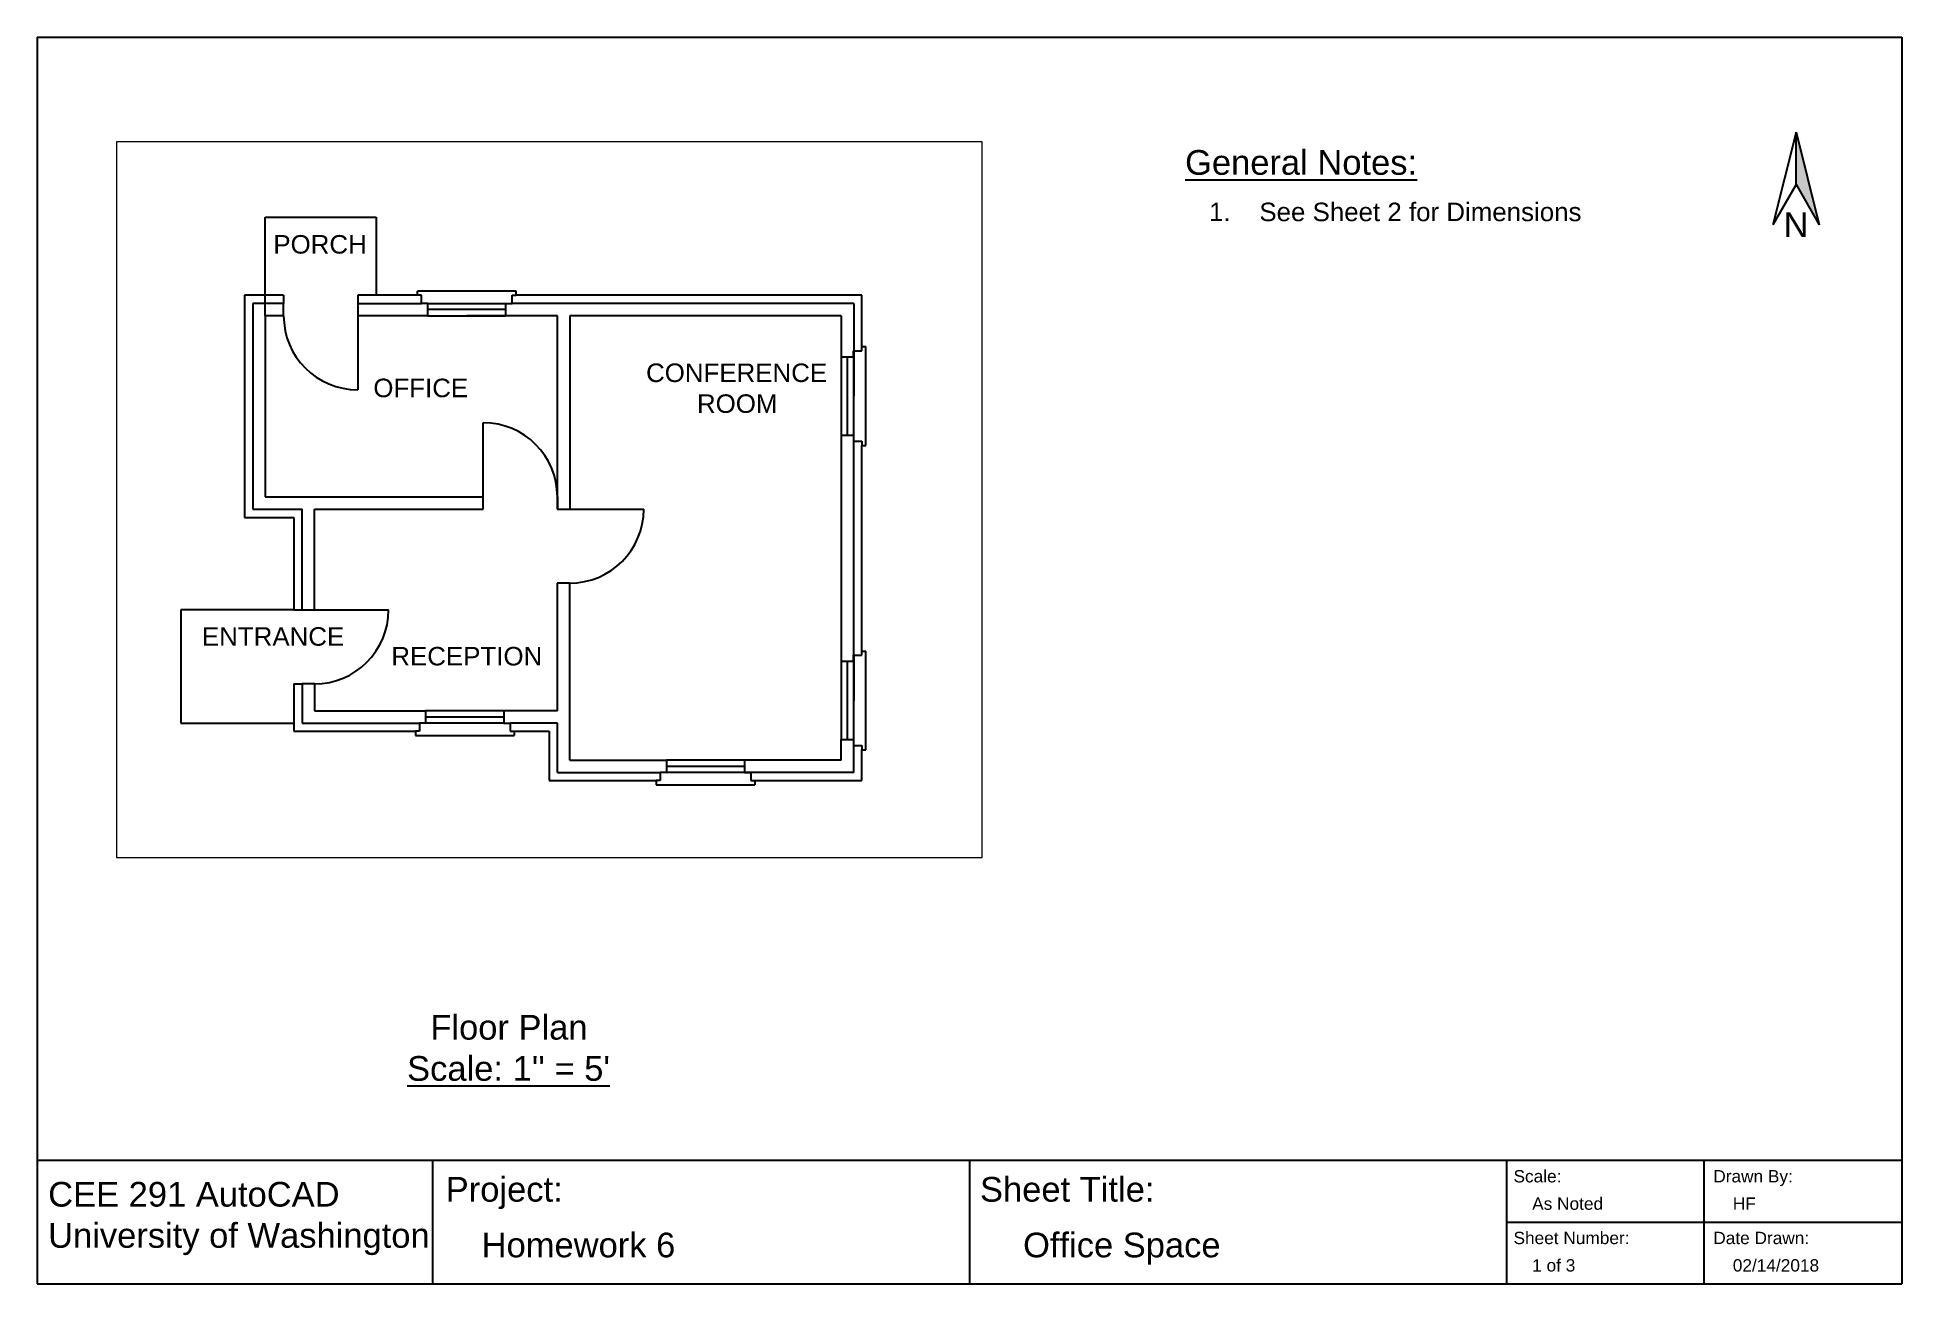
# Paper-space layout 'Layout1' of a CAD drawing. Header units: inches. Extents: x 0.8 to 15.9, y 0.2 to 10.3.
# The model-space entities are those that its viewports show. They can reach past a viewport. Long polylines and large blocks are cut down to what shows.
import ezdxf

# ---------------------------------------------------------------- set-up
doc = ezdxf.new("R2010")
doc.units = ezdxf.units.IN
doc.header["$MEASUREMENT"] = 0
for name, color, linetype in [('Annotations', 7, 'Continuous'), ('Doors', 6, 'Continuous'), ('North Arrow', 7, 'Continuous'), ('TITLEBLOCK', 7, 'Continuous'), ('Walls', 7, 'Continuous'), ('Windows', 4, 'Continuous')]:
    doc.layers.add(name, color=color, linetype=linetype)
doc.layers.add('Viewport', color=7, linetype='Continuous', plot=False)
doc.styles.add('Annotative', font='Arial.ttf')
doc.styles.add('Paper Space Text', font='Arial.ttf')
doc.styles.get("Standard").update_dxf_attribs({"font": 'Arial.ttf'})

# ---------------------------------------------------------------- blocks, each defined once
blk = doc.blocks.new('North Arrow')
h = blk.add_hatch(color=256)
h.dxf.hatch_style = 1
h.paths.add_polyline_path([(0, 0.325), (0.188, 0), (0, 0.75)])
at = {"layer": 'North Arrow'}
for p, q in [((0, 0.75), (-0.188, 0)), ((0, 0.75), (0.188, 0)), ((0, 0.325), (0, 0.75)), ((0, 0.325), (-0.188, 0)), ((0, 0.325), (0.188, 0))]:
    blk.add_line(p, q, dxfattribs=at)
at = {"layer": 'North Arrow', "insert": (0, 0), "char_height": 0.2, "attachment_point": 5}
blk.add_mtext_dynamic_manual_height_columns('N', width=0.29091, gutter_width=1, heights=[0], dxfattribs=at)
blk = doc.blocks.new('window')
at = {"layer": 'Windows'}
for p, q in [((1882.89, 2526.04), (1882.89, 2528.04)), ((1882.89, 2528.04), (1884.89, 2528.04)), ((1884.89, 2480.04), (1884.89, 2528.04)), ((1872.89, 2523.04), (1872.89, 2485.04)), ((1872.89, 2523.04), (1875.89, 2523.04)), ((1875.89, 2485.04), (1875.89, 2523.04)), ((1875.89, 2523.04), (1878.89, 2523.04)), ((1878.89, 2523.04), (1878.89, 2526.04)), ((1878.89, 2526.04), (1882.89, 2526.04)), ((1878.89, 2523.04), (1878.89, 2485.04)), ((1872.89, 2485.04), (1875.89, 2485.04)), ((1875.89, 2485.04), (1878.89, 2485.04)), ((1878.89, 2485.04), (1878.89, 2482.04)), ((1878.89, 2482.04), (1882.89, 2482.04)), ((1882.89, 2482.04), (1882.89, 2480.04)), ((1882.89, 2480.04), (1884.89, 2480.04))]:
    blk.add_line(p, q, dxfattribs=at)
blk = doc.blocks.new('door')
at = {"layer": 'Doors'}
for p, q in [((1902.88, 2461.84), (1902.88, 2497.84)), ((1902.88, 2455.84), (1902.88, 2461.84)), ((1938.88, 2461.84), (1938.88, 2455.84))]:
    blk.add_line(p, q, dxfattribs=at)
blk.add_arc((1902.88, 2461.84), 36, 0, 90, dxfattribs=at)

msp = doc.modelspace()

# ---------------------------------------------------------------- linework, layer by layer
at = {"layer": 'Walls'}
for p, q in [((1631.84, 2367.85), (1631.84, 2415.85)), ((1631.84, 2415.85), (1685.84, 2415.85)), ((1685.84, 2415.85), (1685.84, 2377.85)), ((1621.84, 2377.85), (1621.84, 2269.85)), ((1640.84, 2377.85), (1621.84, 2377.85)), ((1640.84, 2373.85), (1625.84, 2373.85)), ((1625.84, 2373.85), (1625.84, 2273.85)), ((1640.84, 2377.85), (1640.84, 2373.85)), ((1685.84, 2377.85), (1676.84, 2377.85)), ((1676.84, 2377.85), (1676.84, 2373.85)), ((1676.84, 2373.85), (1707.84, 2373.85)), ((1705.84, 2377.85), (1685.84, 2377.85)), ((1917.84, 2373.85), (1751.84, 2373.85)), ((1779.84, 2377.85), (1753.84, 2377.85)), ((1921.84, 2377.85), (1779.84, 2377.85)), ((1917.84, 2373.85), (1917.84, 2350.85)), ((1921.84, 2352.85), (1921.84, 2377.85)), ((1640.84, 2367.85), (1631.84, 2367.85)), ((1631.84, 2367.85), (1631.84, 2279.85)), ((1710.84, 2367.85), (1676.84, 2367.85)), ((1773.84, 2367.85), (1748.84, 2367.85)), ((1773.84, 2273.85), (1773.84, 2367.85)), ((1779.84, 2367.85), (1779.84, 2273.85)), ((1911.84, 2367.85), (1779.84, 2367.85)), ((1911.84, 2367.85), (1911.84, 2347.85)), ((1911.84, 2309.85), (1911.84, 2199.85)), ((1917.84, 2202.85), (1917.84, 2306.85)), ((1921.84, 2204.85), (1921.84, 2304.85)), ((1631.84, 2279.85), (1737.84, 2279.85)), ((1621.84, 2269.85), (1645.84, 2269.85)), ((1625.84, 2273.85), (1649.84, 2273.85)), ((1645.84, 2269.85), (1645.84, 2224.85)), ((1649.84, 2224.85), (1649.84, 2273.85)), ((1655.84, 2224.85), (1655.84, 2273.85)), ((1655.84, 2273.85), (1737.84, 2273.85)), ((1773.84, 2175.85), (1773.84, 2237.85)), ((1779.84, 2151.85), (1779.84, 2237.85)), ((1645.84, 2224.85), (1590.84, 2224.85)), ((1590.84, 2224.85), (1590.84, 2169.85)), ((1645.84, 2224.85), (1649.84, 2224.85)), ((1645.84, 2188.85), (1645.84, 2165.85)), ((1645.84, 2188.85), (1649.84, 2188.85)), ((1649.84, 2188.85), (1649.84, 2169.85)), ((1655.84, 2188.85), (1655.84, 2175.85)), ((1655.84, 2175.85), (1709.84, 2175.85)), ((1773.84, 2175.85), (1747.84, 2175.85)), ((1590.84, 2169.85), (1645.84, 2169.85)), ((1645.84, 2165.85), (1704.84, 2165.85)), ((1649.84, 2169.85), (1706.84, 2169.85)), ((1773.84, 2169.85), (1750.84, 2169.85)), ((1752.84, 2165.85), (1769.84, 2165.85)), ((1769.84, 2165.85), (1769.84, 2141.85)), ((1773.84, 2145.85), (1773.84, 2169.85)), ((1911.84, 2151.85), (1911.84, 2161.85)), ((1917.84, 2145.85), (1917.84, 2158.85)), ((1921.84, 2141.85), (1921.84, 2156.85)), ((1779.84, 2151.85), (1826.84, 2151.85)), ((1911.84, 2151.85), (1864.84, 2151.85)), ((1769.84, 2141.85), (1821.84, 2141.85)), ((1773.84, 2145.85), (1823.84, 2145.85)), ((1917.84, 2145.85), (1867.84, 2145.85)), ((1869.84, 2141.85), (1921.84, 2141.85))]:
    msp.add_line(p, q, dxfattribs=at)
at = {"layer": 'Windows'}
for p, q in [((1748.84, 2367.85), (1729.84, 2367.85)), ((1911.84, 2347.85), (1911.84, 2328.85)), ((1917.84, 2350.85), (1917.84, 2328.85)), ((1917.84, 2202.85), (1917.84, 2180.85)), ((1867.84, 2145.85), (1845.84, 2145.85))]:
    msp.add_line(p, q, dxfattribs=at)

# ---------------------------------------------------------------- block references
at = {"layer": 'Doors'}
for p, rotation in [((3579.72, 4829.7), 180), ((-682.01, 4176.73), 270), ((-806.01, 4127.73), 270)]:
    msp.add_blockref('door', p, dxfattribs=dict(at, rotation=rotation))
msp.add_blockref('door', (-165.04, -181.99), dxfattribs=at)
at = {"layer": 'Windows'}
for p, rotation in [((4233.88, 494.96), 89.99999999995336), ((-775.2, 4048.75), 270), ((-658.2, 4024.75), 270)]:
    msp.add_blockref('window', p, dxfattribs=dict(at, rotation=rotation))
for p in [(38.94, -175.19), (38.94, -323.19)]:
    msp.add_blockref('window', p, dxfattribs=at)

# ---------------------------------------------------------------- texts
at = {"layer": 'Annotations', "style": 'Annotative'}
for s, p in [('PORCH', (1635.83, 2398.08)), ('OFFICE', (1684.43, 2328.27)), ('ENTRANCE', (1601.15, 2207.43)), ('RECEPTION', (1693.17, 2197.85))]:
    msp.add_text(s, height=9, dxfattribs=at).set_placement(p)
at = {"layer": 'Annotations', "insert": (1824.6, 2344.64), "char_height": 9, "attachment_point": 1, "style": 'Annotative'}
msp.add_mtext_dynamic_manual_height_columns('\\pi-7.6409;CONFERENCE\\P\\pi17.1;ROOM', width=71.2803, gutter_width=45, heights=[0], dxfattribs=at)

psp = doc.layouts.get("Layout1")

# ---------------------------------------------------------------- linework, layer by layer
at = {"layer": 'TITLEBLOCK'}
for p, q in [((0.79, 10.327), (15.89, 10.327)), ((0.79, 10.327), (0.79, 0.227)), ((15.89, 10.327), (15.89, 0.227)), ((0.79, 1.227), (15.89, 1.227)), ((3.99, 1.227), (3.99, 0.227)), ((8.34, 1.227), (8.34, 0.227)), ((12.69, 1.227), (12.69, 0.227)), ((14.29, 0.227), (14.29, 1.227)), ((12.69, 0.727), (15.89, 0.727)), ((0.79, 0.227), (15.89, 0.227))]:
    psp.add_line(p, q, dxfattribs=at)

# ---------------------------------------------------------------- block references
at = {"layer": 'Annotations'}
psp.add_blockref('North Arrow', (15.034, 8.808), dxfattribs=at)

# ---------------------------------------------------------------- texts
at = {"layer": 'Annotations', "attachment_point": 1, "style": 'Paper Space Text'}
for s, width, gutter_width, heights, insert, char_height in [('{\\LGeneral Notes:}', 2.7318, 1, [0.535], (10.086, 9.413), 0.2), ('\\pi-0.45,l0.6,t3.6;1.    See Sheet 2 for Dimensions^I\\P\\pi0,t1.2;^I', 3.60508, 1, [0], (10.13, 8.987), 0.15), ("\\pi0.44833;{\\fArial|b0|i0|c0|p0;Floor Plan\\P\\pi0.26006;\\LScale: 1'' = 5'}", 2.12722, 0.75, [0], (3.525, 2.405), 0.2)]:
    psp.add_mtext_dynamic_manual_height_columns(s, width=width, gutter_width=gutter_width, heights=heights, dxfattribs=dict(at, insert=insert, char_height=char_height))
at = {"layer": 'TITLEBLOCK', "attachment_point": 1}
for s, width, insert, char_height in [('Project:', 2.02658, (4.098, 1.092), 0.2), ('Sheet Title:', 2.02658, (8.425, 1.092), 0.2), ('Scale:', 2.02658, (12.746, 1.148), 0.1), ('Drawn By:', 2.02658, (14.364, 1.148), 0.1), ('CEE 291 AutoCAD\\PUniversity of Washington', 3.18504, (0.878, 1.052), 0.2), ('As Noted', 2.02658, (12.897, 0.926), 0.1), ('HF', 2.02658, (14.522, 0.926), 0.1), ('Homework 6', 3.91907, (4.389, 0.641), 0.2), ('Office Space', 3.91907, (8.774, 0.641), 0.2), ('Sheet Number:', 2.02658, (12.746, 0.648), 0.1), ('Date Drawn:', 2.02658, (14.364, 0.648), 0.1), ('1 of 3', 2.02658, (12.897, 0.426), 0.1), ('02/14/2018', 2.02658, (14.522, 0.426), 0.1)]:
    psp.add_mtext_dynamic_manual_height_columns(s, width=width, gutter_width=1, heights=[0], dxfattribs=dict(at, insert=insert, char_height=char_height))

# ---------------------------------------------------------------- viewports
at = {"layer": 'Viewport', "view_target_point": (1818.618, 2303.924)}
psp.add_viewport(center=(4.937, 6.581), size=(7.009, 5.79834), view_center_point=(-48.67, -25.437), view_height=347.90054, dxfattribs=at)

doc.saveas('drawing.dxf')
